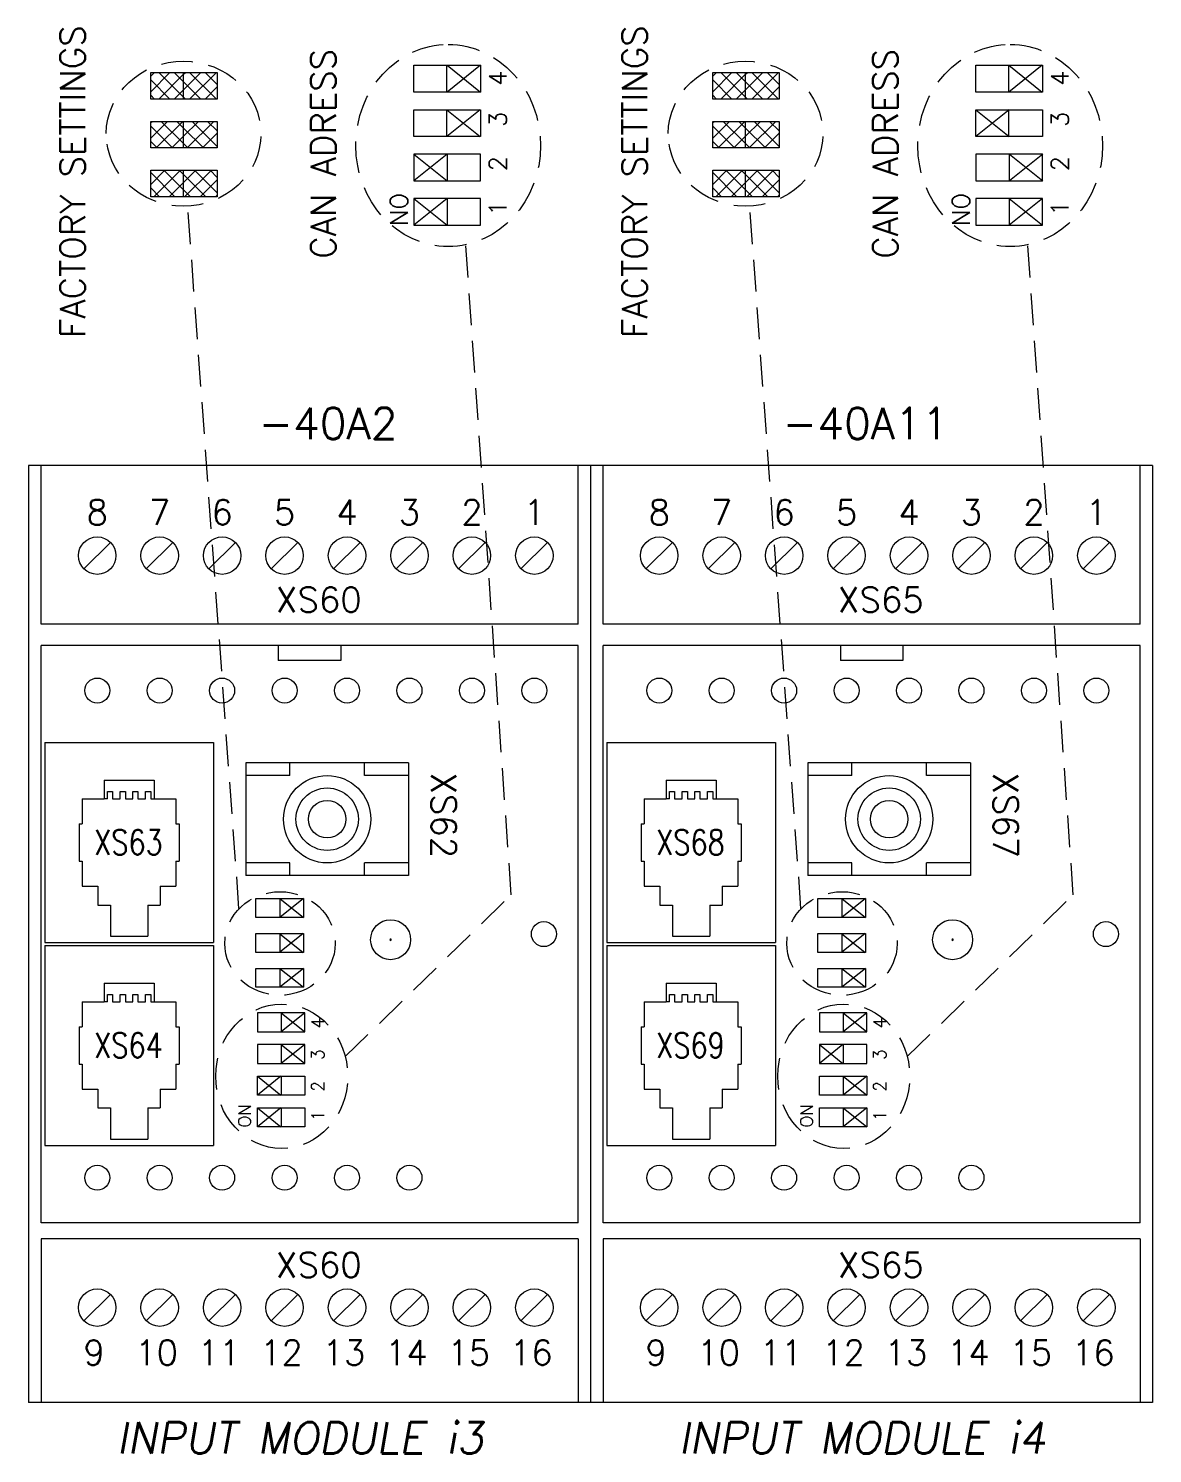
# Model space of a CAD drawing. Extents: x -2993 to 3661, y -4147 to -1441.
# Drawn here: x 1913.2 to 2003.2, y -3446 to -3332 of the extents above; entities that cross this region are included whole.
import ezdxf
from ezdxf.enums import TextEntityAlignment as Align

# ---------------------------------------------------------------- set-up
doc = ezdxf.new("R2010")
doc.units = 0
doc.header["$LTSCALE"] = 0.1
doc.header["$MEASUREMENT"] = 0
doc.linetypes.add('DASHED', pattern=[19.05, 12.7, -6.35])
doc.layers.get('0').update_dxf_attribs({"linetype": 'CONTINUOUS'})
doc.styles.get("Standard").update_dxf_attribs({"font": 'simplex.shx'})

msp = doc.modelspace()

# ---------------------------------------------------------------- linework, layer by layer
at = {"linetype": 'Continuous', "lineweight": 13}
for p, q in [((1922.99, -3335.48), (1928.32, -3335.48)), ((1922.99, -3337.62), (1922.99, -3335.48)), ((1925.62, -3337.62), (1925.62, -3335.48)), ((1928.32, -3335.48), (1928.32, -3337.62)), ((1944.06, -3334.91), (1949.4, -3334.91)), ((1944.06, -3337.05), (1944.06, -3334.91)), ((1946.7, -3337.05), (1946.7, -3334.91)), ((1949.4, -3334.91), (1949.4, -3337.05)), ((1967.99, -3335.48), (1973.32, -3335.48)), ((1967.99, -3337.62), (1967.99, -3335.48)), ((1970.62, -3337.62), (1970.62, -3335.48)), ((1973.32, -3335.48), (1973.32, -3337.62)), ((1989.06, -3334.91), (1994.4, -3334.91)), ((1989.06, -3337.05), (1989.06, -3334.91)), ((1991.7, -3337.05), (1991.7, -3334.91)), ((1994.4, -3334.91), (1994.4, -3337.05)), ((1928.32, -3337.62), (1922.99, -3337.62)), ((1949.4, -3337.05), (1944.06, -3337.05)), ((1973.32, -3337.62), (1967.99, -3337.62)), ((1994.4, -3337.05), (1989.06, -3337.05)), ((1944.06, -3338.47), (1949.4, -3338.47)), ((1944.06, -3340.6), (1944.06, -3338.47)), ((1946.7, -3340.6), (1946.7, -3338.47)), ((1949.4, -3338.47), (1949.4, -3340.6)), ((1989.06, -3338.47), (1994.4, -3338.47)), ((1989.06, -3340.6), (1989.06, -3338.47)), ((1991.7, -3340.6), (1991.7, -3338.47)), ((1994.4, -3338.47), (1994.4, -3340.6)), ((1922.99, -3339.4), (1928.32, -3339.4)), ((1922.99, -3341.53), (1922.99, -3339.4)), ((1925.62, -3341.53), (1925.62, -3339.4)), ((1928.32, -3339.4), (1928.32, -3341.53)), ((1967.99, -3339.4), (1973.32, -3339.4)), ((1967.99, -3341.53), (1967.99, -3339.4)), ((1970.62, -3341.53), (1970.62, -3339.4)), ((1973.32, -3339.4), (1973.32, -3341.53)), ((1949.4, -3340.6), (1944.06, -3340.6)), ((1994.4, -3340.6), (1989.06, -3340.6)), ((1928.32, -3341.53), (1922.99, -3341.53)), ((1949.4, -3342.02), (1944.06, -3342.02)), ((1944.06, -3342.02), (1944.06, -3344.16)), ((1946.76, -3344.16), (1946.76, -3342.02)), ((1949.4, -3344.16), (1949.4, -3342.02)), ((1973.32, -3341.53), (1967.99, -3341.53)), ((1994.4, -3342.02), (1989.06, -3342.02)), ((1989.06, -3342.02), (1989.06, -3344.16)), ((1991.76, -3344.16), (1991.76, -3342.02)), ((1994.4, -3344.16), (1994.4, -3342.02)), ((1922.99, -3343.31), (1928.32, -3343.31)), ((1922.99, -3345.44), (1922.99, -3343.31)), ((1925.62, -3345.44), (1925.62, -3343.31)), ((1928.32, -3343.31), (1928.32, -3345.44)), ((1967.99, -3343.31), (1973.32, -3343.31)), ((1967.99, -3345.44), (1967.99, -3343.31)), ((1970.62, -3345.44), (1970.62, -3343.31)), ((1973.32, -3343.31), (1973.32, -3345.44)), ((1944.06, -3344.16), (1949.4, -3344.16)), ((1989.06, -3344.16), (1994.4, -3344.16)), ((1928.32, -3345.44), (1922.99, -3345.44)), ((1949.4, -3345.58), (1944.06, -3345.58)), ((1944.06, -3345.58), (1944.06, -3347.71)), ((1946.76, -3347.71), (1946.76, -3345.58)), ((1949.4, -3347.71), (1949.4, -3345.58)), ((1973.32, -3345.44), (1967.99, -3345.44)), ((1994.4, -3345.58), (1989.06, -3345.58)), ((1989.06, -3345.58), (1989.06, -3347.71)), ((1991.76, -3347.71), (1991.76, -3345.58)), ((1994.4, -3347.71), (1994.4, -3345.58)), ((1944.06, -3347.71), (1949.4, -3347.71)), ((1989.06, -3347.71), (1994.4, -3347.71)), ((1919.53, -3393.05), (1919.94, -3393.05)), ((1919.53, -3393.63), (1919.53, -3393.05)), ((1919.94, -3393.05), (1919.94, -3393.63)), ((1919.94, -3393.63), (1920.55, -3393.63)), ((1920.55, -3393.05), (1920.96, -3393.05)), ((1920.55, -3393.63), (1920.55, -3393.05)), ((1920.96, -3393.05), (1920.96, -3393.63)), ((1920.96, -3393.63), (1921.57, -3393.63)), ((1921.57, -3393.63), (1921.57, -3393.05)), ((1921.57, -3393.05), (1921.97, -3393.05)), ((1921.97, -3393.05), (1921.97, -3393.63)), ((1921.97, -3393.63), (1922.58, -3393.63)), ((1922.58, -3393.05), (1922.99, -3393.05)), ((1922.58, -3393.63), (1922.58, -3393.05)), ((1922.99, -3393.05), (1922.99, -3393.63)), ((1964.53, -3393.05), (1964.94, -3393.05)), ((1964.53, -3393.63), (1964.53, -3393.05)), ((1964.94, -3393.05), (1964.94, -3393.63)), ((1964.94, -3393.63), (1965.55, -3393.63)), ((1965.55, -3393.05), (1965.96, -3393.05)), ((1965.55, -3393.63), (1965.55, -3393.05)), ((1965.96, -3393.05), (1965.96, -3393.63)), ((1965.96, -3393.63), (1966.57, -3393.63)), ((1966.57, -3393.63), (1966.57, -3393.05)), ((1966.57, -3393.05), (1966.97, -3393.05)), ((1966.97, -3393.05), (1966.97, -3393.63)), ((1966.97, -3393.63), (1967.58, -3393.63)), ((1967.58, -3393.05), (1967.99, -3393.05)), ((1967.58, -3393.63), (1967.58, -3393.05)), ((1967.99, -3393.05), (1967.99, -3393.63)), ((1931.41, -3403.13), (1931.41, -3401.61)), ((1931.41, -3401.61), (1935.22, -3401.61)), ((1931.41, -3401.61), (1935.22, -3401.61)), ((1933.33, -3401.61), (1933.33, -3403.13)), ((1935.22, -3401.61), (1935.22, -3403.13)), ((1976.41, -3403.13), (1976.41, -3401.61)), ((1976.41, -3401.61), (1980.22, -3401.61)), ((1976.41, -3401.61), (1980.22, -3401.61)), ((1978.33, -3401.61), (1978.33, -3403.13)), ((1980.22, -3401.61), (1980.22, -3403.13)), ((1935.22, -3403.13), (1931.41, -3403.13)), ((1935.22, -3403.13), (1931.41, -3403.13)), ((1980.22, -3403.13), (1976.41, -3403.13)), ((1980.22, -3403.13), (1976.41, -3403.13)), ((1931.41, -3405.93), (1931.41, -3404.4)), ((1931.41, -3404.4), (1935.22, -3404.4)), ((1931.41, -3404.4), (1935.22, -3404.4)), ((1933.33, -3404.4), (1933.33, -3405.93)), ((1935.22, -3404.4), (1935.22, -3405.93)), ((1976.41, -3405.93), (1976.41, -3404.4)), ((1976.41, -3404.4), (1980.22, -3404.4)), ((1976.41, -3404.4), (1980.22, -3404.4)), ((1978.33, -3404.4), (1978.33, -3405.93)), ((1980.22, -3404.4), (1980.22, -3405.93)), ((1935.22, -3405.93), (1931.41, -3405.93)), ((1935.22, -3405.93), (1931.41, -3405.93)), ((1980.22, -3405.93), (1976.41, -3405.93)), ((1980.22, -3405.93), (1976.41, -3405.93)), ((1931.41, -3408.72), (1931.41, -3407.2)), ((1931.41, -3407.2), (1935.22, -3407.2)), ((1931.41, -3407.2), (1935.22, -3407.2)), ((1933.33, -3407.2), (1933.33, -3408.72)), ((1935.22, -3407.2), (1935.22, -3408.72)), ((1976.41, -3408.72), (1976.41, -3407.2)), ((1976.41, -3407.2), (1980.22, -3407.2)), ((1976.41, -3407.2), (1980.22, -3407.2)), ((1978.33, -3407.2), (1978.33, -3408.72)), ((1980.22, -3407.2), (1980.22, -3408.72)), ((1919.53, -3409.88), (1919.53, -3409.3)), ((1919.53, -3409.3), (1919.94, -3409.3)), ((1919.94, -3409.3), (1919.94, -3409.88)), ((1920.55, -3409.3), (1920.96, -3409.3)), ((1920.55, -3409.88), (1920.55, -3409.3)), ((1920.96, -3409.3), (1920.96, -3409.88)), ((1921.57, -3409.88), (1921.57, -3409.3)), ((1921.57, -3409.3), (1921.97, -3409.3)), ((1921.97, -3409.3), (1921.97, -3409.88)), ((1922.58, -3409.88), (1922.58, -3409.3)), ((1922.58, -3409.3), (1922.99, -3409.3)), ((1922.99, -3409.3), (1922.99, -3409.88)), ((1935.22, -3408.72), (1931.41, -3408.72)), ((1935.22, -3408.72), (1931.41, -3408.72)), ((1964.53, -3409.88), (1964.53, -3409.3)), ((1964.53, -3409.3), (1964.94, -3409.3)), ((1964.94, -3409.3), (1964.94, -3409.88)), ((1965.55, -3409.3), (1965.96, -3409.3)), ((1965.55, -3409.88), (1965.55, -3409.3)), ((1965.96, -3409.3), (1965.96, -3409.88)), ((1966.57, -3409.88), (1966.57, -3409.3)), ((1966.57, -3409.3), (1966.97, -3409.3)), ((1966.97, -3409.3), (1966.97, -3409.88)), ((1967.58, -3409.88), (1967.58, -3409.3)), ((1967.58, -3409.3), (1967.99, -3409.3)), ((1967.99, -3409.3), (1967.99, -3409.88)), ((1980.22, -3408.72), (1976.41, -3408.72)), ((1980.22, -3408.72), (1976.41, -3408.72)), ((1919.94, -3409.88), (1920.55, -3409.88)), ((1920.96, -3409.88), (1921.57, -3409.88)), ((1921.97, -3409.88), (1922.58, -3409.88)), ((1931.53, -3410.75), (1931.53, -3412.28)), ((1935.34, -3410.75), (1931.53, -3410.75)), ((1933.44, -3410.75), (1933.44, -3412.28)), ((1935.34, -3412.28), (1935.34, -3410.75)), ((1964.94, -3409.88), (1965.55, -3409.88)), ((1965.96, -3409.88), (1966.57, -3409.88)), ((1966.97, -3409.88), (1967.58, -3409.88)), ((1976.53, -3410.75), (1976.53, -3412.28)), ((1980.34, -3410.75), (1976.53, -3410.75)), ((1978.44, -3410.75), (1978.44, -3412.28)), ((1980.34, -3412.28), (1980.34, -3410.75)), ((1931.53, -3412.28), (1935.34, -3412.28)), ((1976.53, -3412.28), (1980.34, -3412.28)), ((1935.34, -3413.29), (1931.53, -3413.29)), ((1931.53, -3413.29), (1931.53, -3414.82)), ((1933.44, -3413.29), (1933.44, -3414.82)), ((1935.34, -3414.82), (1935.34, -3413.29)), ((1980.34, -3413.29), (1976.53, -3413.29)), ((1976.53, -3413.29), (1976.53, -3414.82)), ((1978.44, -3413.29), (1978.44, -3414.82)), ((1980.34, -3414.82), (1980.34, -3413.29)), ((1931.53, -3414.82), (1935.34, -3414.82)), ((1976.53, -3414.82), (1980.34, -3414.82)), ((1931.53, -3417.36), (1931.53, -3415.83)), ((1931.53, -3415.83), (1935.34, -3415.83)), ((1933.44, -3415.83), (1933.44, -3417.36)), ((1935.34, -3415.83), (1935.34, -3417.36)), ((1976.53, -3417.36), (1976.53, -3415.83)), ((1976.53, -3415.83), (1980.34, -3415.83)), ((1978.44, -3415.83), (1978.44, -3417.36)), ((1980.34, -3415.83), (1980.34, -3417.36)), ((1935.34, -3417.36), (1931.53, -3417.36)), ((1980.34, -3417.36), (1976.53, -3417.36)), ((1931.53, -3418.37), (1935.34, -3418.37)), ((1931.53, -3419.9), (1931.53, -3418.37)), ((1933.44, -3418.37), (1933.44, -3419.9)), ((1935.34, -3418.37), (1935.34, -3419.9)), ((1976.53, -3418.37), (1980.34, -3418.37)), ((1976.53, -3419.9), (1976.53, -3418.37)), ((1978.44, -3418.37), (1978.44, -3419.9)), ((1980.34, -3418.37), (1980.34, -3419.9)), ((1935.34, -3419.9), (1931.53, -3419.9)), ((1980.34, -3419.9), (1976.53, -3419.9))]:
    msp.add_line(p, q, dxfattribs=at)
at = {"lineweight": 13}
for p, q in [((1922.99, -3335.79), (1923.3, -3335.48)), ((1922.99, -3337.03), (1924.53, -3335.48)), ((1925.62, -3337.47), (1923.64, -3335.48)), ((1925.62, -3336.23), (1924.88, -3335.48)), ((1925.62, -3335.63), (1925.77, -3335.48)), ((1925.62, -3336.87), (1927.01, -3335.48)), ((1926.11, -3337.62), (1928.25, -3335.48)), ((1928.25, -3337.62), (1926.11, -3335.48)), ((1928.32, -3336.46), (1927.35, -3335.48)), ((1967.99, -3335.79), (1968.3, -3335.48)), ((1967.99, -3337.03), (1969.53, -3335.48)), ((1970.62, -3337.47), (1968.64, -3335.48)), ((1970.62, -3336.23), (1969.88, -3335.48)), ((1970.62, -3335.63), (1970.77, -3335.48)), ((1970.62, -3336.87), (1972.01, -3335.48)), ((1971.11, -3337.62), (1973.25, -3335.48)), ((1973.25, -3337.62), (1971.11, -3335.48)), ((1973.32, -3336.46), (1972.35, -3335.48)), ((1924.53, -3337.62), (1922.99, -3336.07)), ((1923.64, -3337.62), (1925.62, -3335.63)), ((1927.01, -3337.62), (1925.62, -3336.23)), ((1969.53, -3337.62), (1967.99, -3336.07)), ((1968.64, -3337.62), (1970.62, -3335.63)), ((1972.01, -3337.62), (1970.62, -3336.23)), ((1923.3, -3337.62), (1922.99, -3337.31)), ((1924.87, -3337.62), (1925.62, -3336.87)), ((1925.77, -3337.62), (1925.62, -3337.47)), ((1927.35, -3337.62), (1928.32, -3336.64)), ((1968.3, -3337.62), (1967.99, -3337.31)), ((1969.87, -3337.62), (1970.62, -3336.87)), ((1970.77, -3337.62), (1970.62, -3337.47)), ((1972.35, -3337.62), (1973.32, -3336.64)), ((1922.99, -3339.5), (1923.1, -3339.4)), ((1922.99, -3340.74), (1924.33, -3339.4)), ((1924.73, -3341.53), (1922.99, -3339.78)), ((1923.44, -3341.53), (1925.57, -3339.4)), ((1925.62, -3341.18), (1923.84, -3339.4)), ((1925.62, -3339.94), (1925.08, -3339.4)), ((1925.62, -3340.58), (1926.81, -3339.4)), ((1927.21, -3341.53), (1925.62, -3339.94)), ((1925.91, -3341.53), (1928.05, -3339.4)), ((1928.32, -3341.41), (1926.31, -3339.4)), ((1928.32, -3340.17), (1927.55, -3339.4)), ((1967.99, -3339.5), (1968.1, -3339.4)), ((1967.99, -3340.74), (1969.33, -3339.4)), ((1969.73, -3341.53), (1967.99, -3339.78)), ((1968.44, -3341.53), (1970.57, -3339.4)), ((1970.62, -3341.18), (1968.84, -3339.4)), ((1970.62, -3339.94), (1970.08, -3339.4)), ((1970.62, -3340.58), (1971.81, -3339.4)), ((1972.21, -3341.53), (1970.62, -3339.94)), ((1970.91, -3341.53), (1973.05, -3339.4)), ((1973.32, -3341.41), (1971.31, -3339.4)), ((1973.32, -3340.17), (1972.55, -3339.4)), ((1923.5, -3341.53), (1922.99, -3341.02)), ((1924.67, -3341.53), (1925.62, -3340.58)), ((1925.97, -3341.53), (1925.62, -3341.18)), ((1927.15, -3341.53), (1928.32, -3340.35)), ((1968.5, -3341.53), (1967.99, -3341.02)), ((1969.67, -3341.53), (1970.62, -3340.58)), ((1970.97, -3341.53), (1970.62, -3341.18)), ((1972.15, -3341.53), (1973.32, -3340.35)), ((1922.99, -3344.45), (1924.13, -3343.31)), ((1923.24, -3345.44), (1925.37, -3343.31)), ((1925.62, -3344.89), (1924.04, -3343.31)), ((1925.62, -3343.66), (1925.27, -3343.31)), ((1925.62, -3344.29), (1926.61, -3343.31)), ((1925.71, -3345.44), (1927.85, -3343.31)), ((1928.32, -3345.12), (1926.51, -3343.31)), ((1928.32, -3343.88), (1927.75, -3343.31)), ((1967.99, -3344.45), (1969.13, -3343.31)), ((1968.24, -3345.44), (1970.37, -3343.31)), ((1970.62, -3344.89), (1969.04, -3343.31)), ((1970.62, -3343.66), (1970.27, -3343.31)), ((1970.62, -3344.29), (1971.61, -3343.31)), ((1970.71, -3345.44), (1972.85, -3343.31)), ((1973.32, -3345.12), (1971.51, -3343.31)), ((1973.32, -3343.88), (1972.75, -3343.31)), ((1924.93, -3345.44), (1922.99, -3343.5)), ((1924.48, -3345.44), (1925.62, -3344.29)), ((1927.41, -3345.44), (1925.62, -3343.66)), ((1926.95, -3345.44), (1928.32, -3344.07)), ((1969.93, -3345.44), (1967.99, -3343.5)), ((1969.48, -3345.44), (1970.62, -3344.29)), ((1972.41, -3345.44), (1970.62, -3343.66)), ((1971.95, -3345.44), (1973.32, -3344.07)), ((1923.7, -3345.44), (1922.99, -3344.73)), ((1926.17, -3345.44), (1925.62, -3344.89)), ((1928.19, -3345.44), (1928.32, -3345.3)), ((1968.7, -3345.44), (1967.99, -3344.73)), ((1971.17, -3345.44), (1970.62, -3344.89)), ((1973.19, -3345.44), (1973.32, -3345.3)), ((1913.21, -3366.96), (1913.21, -3441.96)), ((1913.21, -3366.96), (1913.21, -3441.96)), ((1913.21, -3366.96), (1913.21, -3441.96)), ((1913.21, -3366.96), (1913.21, -3441.96)), ((1913.21, -3366.96), (1913.21, -3441.96)), ((1913.21, -3366.96), (1913.21, -3441.96)), ((1913.21, -3366.96), (1913.21, -3441.96)), ((1913.21, -3366.96), (1913.21, -3441.96)), ((1958.21, -3366.96), (1913.21, -3366.96)), ((1958.21, -3366.96), (1913.21, -3366.96)), ((1913.21, -3366.96), (1913.21, -3441.96)), ((1913.21, -3366.96), (1913.21, -3441.96)), ((1913.21, -3366.96), (1913.21, -3441.96)), ((1913.21, -3366.96), (1913.21, -3441.96)), ((1913.21, -3366.96), (1913.21, -3441.96)), ((1913.21, -3366.96), (1913.21, -3441.96)), ((1913.21, -3366.96), (1913.21, -3441.96)), ((1914.21, -3379.66), (1914.21, -3366.96)), ((1957.21, -3379.66), (1957.21, -3366.96)), ((1958.21, -3366.96), (1958.21, -3441.96)), ((1958.21, -3366.96), (1958.21, -3441.96)), ((1958.21, -3366.96), (1958.21, -3441.96)), ((1958.21, -3366.96), (1958.21, -3441.96)), ((1958.21, -3366.96), (1958.21, -3441.96)), ((1958.21, -3366.96), (1958.21, -3441.96)), ((1958.21, -3366.96), (1958.21, -3441.96)), ((1958.21, -3366.96), (1958.21, -3441.96)), ((2003.21, -3366.96), (1958.21, -3366.96)), ((2003.21, -3366.96), (1958.21, -3366.96)), ((1958.21, -3366.96), (1958.21, -3441.96)), ((1958.21, -3366.96), (1958.21, -3441.96)), ((1958.21, -3366.96), (1958.21, -3441.96)), ((1958.21, -3366.96), (1958.21, -3441.96)), ((1958.21, -3366.96), (1958.21, -3441.96)), ((1958.21, -3366.96), (1958.21, -3441.96)), ((1958.21, -3366.96), (1958.21, -3441.96)), ((1959.21, -3379.66), (1959.21, -3366.96)), ((2002.21, -3379.66), (2002.21, -3366.96)), ((2003.21, -3366.96), (2003.21, -3441.96)), ((1919.77, -3373.1), (1917.64, -3375.22)), ((1924.77, -3373.1), (1922.64, -3375.22)), ((1929.77, -3373.1), (1927.64, -3375.22)), ((1934.77, -3373.1), (1932.64, -3375.22)), ((1939.77, -3373.1), (1937.64, -3375.22)), ((1944.77, -3373.1), (1942.64, -3375.22)), ((1949.77, -3373.1), (1947.64, -3375.22)), ((1954.77, -3373.1), (1952.64, -3375.22)), ((1964.77, -3373.1), (1962.64, -3375.22)), ((1969.77, -3373.1), (1967.64, -3375.22)), ((1974.77, -3373.1), (1972.64, -3375.22)), ((1979.77, -3373.1), (1977.64, -3375.22)), ((1984.77, -3373.1), (1982.64, -3375.22)), ((1989.77, -3373.1), (1987.64, -3375.22)), ((1994.77, -3373.1), (1992.64, -3375.22)), ((1999.77, -3373.1), (1997.64, -3375.22)), ((1913.21, -3379.21), (1913.21, -3429.71)), ((1957.21, -3379.66), (1914.21, -3379.66)), ((1958.21, -3379.21), (1958.21, -3429.71)), ((2002.21, -3379.66), (1959.21, -3379.66)), ((1957.21, -3381.36), (1914.21, -3381.36)), ((1914.21, -3427.56), (1914.21, -3381.36)), ((1933.21, -3381.36), (1933.21, -3382.56)), ((1938.21, -3381.36), (1938.21, -3382.56)), ((1957.21, -3427.56), (1957.21, -3381.36)), ((2002.21, -3381.36), (1959.21, -3381.36)), ((1959.21, -3427.56), (1959.21, -3381.36)), ((1978.21, -3381.36), (1978.21, -3382.56)), ((1983.21, -3381.36), (1983.21, -3382.56)), ((2002.21, -3427.56), (2002.21, -3381.36)), ((1938.21, -3382.56), (1933.21, -3382.56)), ((1983.21, -3382.56), (1978.21, -3382.56)), ((1914.51, -3389.13), (1928.01, -3389.13)), ((1914.51, -3389.13), (1914.51, -3405.13)), ((1928.01, -3389.13), (1928.01, -3405.13)), ((1959.51, -3389.13), (1973.01, -3389.13)), ((1959.51, -3389.13), (1959.51, -3405.13)), ((1973.01, -3389.13), (1973.01, -3405.13)), ((1943.62, -3390.76), (1930.62, -3390.76)), ((1930.62, -3390.76), (1930.62, -3399.76)), ((1934.12, -3391.76), (1934.12, -3390.76)), ((1940.12, -3391.76), (1940.12, -3390.76)), ((1943.62, -3390.76), (1943.62, -3399.76)), ((1988.62, -3390.76), (1975.62, -3390.76)), ((1975.62, -3390.76), (1975.62, -3399.76)), ((1979.12, -3391.76), (1979.12, -3390.76)), ((1985.12, -3391.76), (1985.12, -3390.76)), ((1988.62, -3390.76), (1988.62, -3399.76)), ((1919.26, -3392.13), (1923.26, -3392.13)), ((1919.26, -3392.13), (1919.26, -3393.63)), ((1923.26, -3392.13), (1923.26, -3393.63)), ((1934.12, -3391.76), (1930.62, -3391.76)), ((1943.62, -3391.76), (1940.12, -3391.76)), ((1964.26, -3392.13), (1968.26, -3392.13)), ((1964.26, -3392.13), (1964.26, -3393.63)), ((1968.26, -3392.13), (1968.26, -3393.63)), ((1979.12, -3391.76), (1975.62, -3391.76)), ((1988.62, -3391.76), (1985.12, -3391.76)), ((1917.51, -3393.63), (1919.26, -3393.63)), ((1917.51, -3393.63), (1917.51, -3395.63)), ((1919.53, -3393.63), (1919.26, -3393.63)), ((1922.99, -3393.63), (1923.26, -3393.63)), ((1923.26, -3393.63), (1925.01, -3393.63)), ((1925.01, -3393.63), (1925.01, -3395.63)), ((1962.51, -3393.63), (1964.26, -3393.63)), ((1962.51, -3393.63), (1962.51, -3395.63)), ((1964.53, -3393.63), (1964.26, -3393.63)), ((1967.99, -3393.63), (1968.26, -3393.63)), ((1968.26, -3393.63), (1970.01, -3393.63)), ((1970.01, -3393.63), (1970.01, -3395.63)), ((1917.26, -3395.63), (1917.51, -3395.63)), ((1917.26, -3395.63), (1917.26, -3398.63)), ((1925.01, -3395.63), (1925.26, -3395.63)), ((1925.26, -3395.63), (1925.26, -3398.63)), ((1962.26, -3395.63), (1962.51, -3395.63)), ((1962.26, -3395.63), (1962.26, -3398.63)), ((1970.01, -3395.63), (1970.26, -3395.63)), ((1970.26, -3395.63), (1970.26, -3398.63)), ((1917.26, -3398.63), (1917.51, -3398.63)), ((1917.51, -3398.63), (1917.51, -3400.63)), ((1925.01, -3398.63), (1925.26, -3398.63)), ((1925.01, -3398.63), (1925.01, -3400.63)), ((1934.12, -3398.76), (1930.62, -3398.76)), ((1934.12, -3399.76), (1934.12, -3398.76)), ((1943.62, -3398.76), (1940.12, -3398.76)), ((1940.12, -3399.76), (1940.12, -3398.76)), ((1962.26, -3398.63), (1962.51, -3398.63)), ((1962.51, -3398.63), (1962.51, -3400.63)), ((1970.01, -3398.63), (1970.26, -3398.63)), ((1970.01, -3398.63), (1970.01, -3400.63)), ((1979.12, -3398.76), (1975.62, -3398.76)), ((1979.12, -3399.76), (1979.12, -3398.76)), ((1988.62, -3398.76), (1985.12, -3398.76)), ((1985.12, -3399.76), (1985.12, -3398.76)), ((1943.62, -3399.76), (1930.62, -3399.76)), ((1988.62, -3399.76), (1975.62, -3399.76)), ((1917.51, -3400.63), (1918.76, -3400.63)), ((1918.76, -3400.63), (1918.76, -3402.13)), ((1923.76, -3400.63), (1923.76, -3402.13)), ((1923.76, -3400.63), (1925.01, -3400.63)), ((1962.51, -3400.63), (1963.76, -3400.63)), ((1963.76, -3400.63), (1963.76, -3402.13)), ((1968.76, -3400.63), (1968.76, -3402.13)), ((1968.76, -3400.63), (1970.01, -3400.63)), ((1918.76, -3402.13), (1919.76, -3402.13)), ((1919.76, -3402.13), (1919.76, -3404.63)), ((1922.76, -3402.13), (1922.76, -3404.63)), ((1922.76, -3402.13), (1923.76, -3402.13)), ((1963.76, -3402.13), (1964.76, -3402.13)), ((1964.76, -3402.13), (1964.76, -3404.63)), ((1967.76, -3402.13), (1967.76, -3404.63)), ((1967.76, -3402.13), (1968.76, -3402.13)), ((1919.76, -3404.63), (1922.76, -3404.63)), ((1964.76, -3404.63), (1967.76, -3404.63)), ((1914.51, -3405.13), (1928.01, -3405.13)), ((1914.51, -3405.38), (1914.51, -3421.38)), ((1914.51, -3405.38), (1928.01, -3405.38)), ((1928.01, -3405.38), (1928.01, -3421.38)), ((1959.51, -3405.13), (1973.01, -3405.13)), ((1959.51, -3405.38), (1959.51, -3421.38)), ((1959.51, -3405.38), (1973.01, -3405.38)), ((1973.01, -3405.38), (1973.01, -3421.38)), ((1919.26, -3408.38), (1923.26, -3408.38)), ((1919.26, -3408.38), (1919.26, -3409.88)), ((1923.26, -3408.38), (1923.26, -3409.88)), ((1964.26, -3408.38), (1968.26, -3408.38)), ((1964.26, -3408.38), (1964.26, -3409.88)), ((1968.26, -3408.38), (1968.26, -3409.88)), ((1917.51, -3409.88), (1917.51, -3411.88)), ((1917.51, -3409.88), (1919.26, -3409.88)), ((1919.53, -3409.88), (1919.26, -3409.88)), ((1922.99, -3409.88), (1923.26, -3409.88)), ((1923.26, -3409.88), (1925.01, -3409.88)), ((1925.01, -3409.88), (1925.01, -3411.88)), ((1962.51, -3409.88), (1962.51, -3411.88)), ((1962.51, -3409.88), (1964.26, -3409.88)), ((1964.53, -3409.88), (1964.26, -3409.88)), ((1967.99, -3409.88), (1968.26, -3409.88)), ((1968.26, -3409.88), (1970.01, -3409.88)), ((1970.01, -3409.88), (1970.01, -3411.88)), ((1917.26, -3411.88), (1917.26, -3414.88)), ((1917.26, -3411.88), (1917.51, -3411.88)), ((1925.01, -3411.88), (1925.26, -3411.88)), ((1925.26, -3411.88), (1925.26, -3414.88)), ((1962.26, -3411.88), (1962.26, -3414.88)), ((1962.26, -3411.88), (1962.51, -3411.88)), ((1970.01, -3411.88), (1970.26, -3411.88)), ((1970.26, -3411.88), (1970.26, -3414.88)), ((1917.26, -3414.88), (1917.51, -3414.88)), ((1917.51, -3414.88), (1917.51, -3416.88)), ((1925.01, -3414.88), (1925.01, -3416.88)), ((1925.01, -3414.88), (1925.26, -3414.88)), ((1962.26, -3414.88), (1962.51, -3414.88)), ((1962.51, -3414.88), (1962.51, -3416.88)), ((1970.01, -3414.88), (1970.01, -3416.88)), ((1970.01, -3414.88), (1970.26, -3414.88)), ((1917.51, -3416.88), (1918.76, -3416.88)), ((1918.76, -3416.88), (1918.76, -3418.38)), ((1923.76, -3416.88), (1923.76, -3418.38)), ((1923.76, -3416.88), (1925.01, -3416.88)), ((1962.51, -3416.88), (1963.76, -3416.88)), ((1963.76, -3416.88), (1963.76, -3418.38)), ((1968.76, -3416.88), (1968.76, -3418.38)), ((1968.76, -3416.88), (1970.01, -3416.88)), ((1918.76, -3418.38), (1919.76, -3418.38)), ((1919.76, -3418.38), (1919.76, -3420.88)), ((1922.76, -3418.38), (1922.76, -3420.88)), ((1922.76, -3418.38), (1923.76, -3418.38)), ((1963.76, -3418.38), (1964.76, -3418.38)), ((1964.76, -3418.38), (1964.76, -3420.88)), ((1967.76, -3418.38), (1967.76, -3420.88)), ((1967.76, -3418.38), (1968.76, -3418.38)), ((1919.76, -3420.88), (1922.76, -3420.88)), ((1964.76, -3420.88), (1967.76, -3420.88)), ((1914.51, -3421.38), (1928.01, -3421.38)), ((1959.51, -3421.38), (1973.01, -3421.38)), ((1957.21, -3427.56), (1914.21, -3427.56)), ((2002.21, -3427.56), (1959.21, -3427.56)), ((1957.21, -3428.86), (1914.21, -3428.86)), ((1914.21, -3428.86), (1914.21, -3441.96)), ((1957.21, -3428.86), (1957.21, -3441.96)), ((2002.21, -3428.86), (1959.21, -3428.86)), ((1959.21, -3428.86), (1959.21, -3441.96)), ((2002.21, -3428.86), (2002.21, -3441.96)), ((1919.77, -3433.3), (1917.64, -3435.42)), ((1924.77, -3433.3), (1922.64, -3435.42)), ((1929.77, -3433.3), (1927.64, -3435.42)), ((1934.77, -3433.3), (1932.64, -3435.42)), ((1939.77, -3433.3), (1937.64, -3435.42)), ((1944.77, -3433.3), (1942.64, -3435.42)), ((1949.77, -3433.3), (1947.64, -3435.42)), ((1954.77, -3433.3), (1952.64, -3435.42)), ((1964.77, -3433.3), (1962.64, -3435.42)), ((1969.77, -3433.3), (1967.64, -3435.42)), ((1974.77, -3433.3), (1972.64, -3435.42)), ((1979.77, -3433.3), (1977.64, -3435.42)), ((1984.77, -3433.3), (1982.64, -3435.42)), ((1989.77, -3433.3), (1987.64, -3435.42)), ((1994.77, -3433.3), (1992.64, -3435.42)), ((1999.77, -3433.3), (1997.64, -3435.42)), ((1958.21, -3441.96), (1913.21, -3441.96)), ((1958.21, -3441.96), (1957.21, -3441.96)), ((2003.21, -3441.96), (1958.21, -3441.96)), ((2003.21, -3441.96), (2002.21, -3441.96))]:
    msp.add_line(p, q, dxfattribs=at)
at = {"color": 7, "lineweight": 13}
for p, q in [((1949.4, -3334.91), (1946.73, -3337.05)), ((1946.73, -3334.91), (1949.4, -3337.05)), ((1994.36, -3334.91), (1991.7, -3337.05)), ((1991.7, -3334.91), (1994.36, -3337.05)), ((1949.36, -3338.47), (1946.7, -3340.6)), ((1946.7, -3338.47), (1949.36, -3340.6)), ((1991.73, -3338.47), (1989.06, -3340.6)), ((1989.06, -3338.47), (1991.73, -3340.6)), ((1946.73, -3342.02), (1944.06, -3344.16)), ((1944.06, -3342.02), (1946.73, -3344.16)), ((1994.43, -3342.02), (1991.76, -3344.16)), ((1991.76, -3342.02), (1994.43, -3344.16)), ((1946.73, -3345.58), (1944.06, -3347.71)), ((1944.06, -3345.58), (1946.73, -3347.71)), ((1994.4, -3345.58), (1991.73, -3347.71)), ((1991.73, -3345.58), (1994.4, -3347.71)), ((1933.33, -3401.61), (1935.22, -3403.13)), ((1935.22, -3401.61), (1933.33, -3403.13)), ((1978.33, -3401.61), (1980.22, -3403.13)), ((1980.22, -3401.61), (1978.33, -3403.13)), ((1933.31, -3404.4), (1935.19, -3405.93)), ((1935.19, -3404.4), (1933.31, -3405.93)), ((1978.31, -3404.4), (1980.19, -3405.93)), ((1980.19, -3404.4), (1978.31, -3405.93)), ((1933.33, -3407.2), (1935.22, -3408.72)), ((1935.22, -3407.2), (1933.33, -3408.72)), ((1978.33, -3407.2), (1980.22, -3408.72)), ((1980.22, -3407.2), (1978.33, -3408.72)), ((1933.44, -3410.75), (1935.32, -3412.28)), ((1935.32, -3410.75), (1933.44, -3412.28)), ((1978.44, -3410.75), (1980.32, -3412.28)), ((1980.32, -3410.75), (1978.44, -3412.28)), ((1933.44, -3413.29), (1935.32, -3414.82)), ((1935.32, -3413.29), (1933.44, -3414.82)), ((1976.53, -3413.29), (1978.41, -3414.82)), ((1978.41, -3413.29), (1976.53, -3414.82)), ((1931.53, -3415.83), (1933.41, -3417.36)), ((1933.41, -3415.83), (1931.53, -3417.36)), ((1978.44, -3415.83), (1980.32, -3417.36)), ((1980.32, -3415.83), (1978.44, -3417.36)), ((1931.53, -3418.37), (1933.41, -3419.9)), ((1933.41, -3418.37), (1931.53, -3419.9)), ((1978.44, -3418.37), (1980.32, -3419.9)), ((1980.32, -3418.37), (1978.44, -3419.9))]:
    msp.add_line(p, q, dxfattribs=at)
at = {"linetype": 'DASHED', "lineweight": 13, "ltscale": 2}
for p, q in [((1930.06, -3402.42), (1925.96, -3346.2)), ((1975.06, -3402.42), (1970.96, -3346.2)), ((1951.86, -3401.31), (1948.22, -3349.27)), ((1996.86, -3401.31), (1993.22, -3349.27)), ((1938.57, -3414.27), (1951.86, -3401.31)), ((1983.57, -3414.27), (1996.86, -3401.31))]:
    msp.add_line(p, q, dxfattribs=at)
at = {"lineweight": 13}
for centre, radius in [((1918.71, -3374.16), 1.5), ((1923.71, -3374.16), 1.5), ((1928.71, -3374.16), 1.5), ((1933.71, -3374.16), 1.5), ((1938.71, -3374.16), 1.5), ((1943.71, -3374.16), 1.5), ((1948.71, -3374.16), 1.5), ((1953.71, -3374.16), 1.5), ((1963.71, -3374.16), 1.5), ((1968.71, -3374.16), 1.5), ((1973.71, -3374.16), 1.5), ((1978.71, -3374.16), 1.5), ((1983.71, -3374.16), 1.5), ((1988.71, -3374.16), 1.5), ((1993.71, -3374.16), 1.5), ((1998.71, -3374.16), 1.5), ((1918.71, -3384.96), 1), ((1923.71, -3384.96), 1), ((1928.71, -3384.96), 1), ((1933.71, -3384.96), 1), ((1938.71, -3384.96), 1), ((1943.71, -3384.96), 1), ((1948.71, -3384.96), 1), ((1953.71, -3384.96), 1), ((1963.71, -3384.96), 1), ((1968.71, -3384.96), 1), ((1973.71, -3384.96), 1), ((1978.71, -3384.96), 1), ((1983.71, -3384.96), 1), ((1988.71, -3384.96), 1), ((1993.71, -3384.96), 1), ((1998.71, -3384.96), 1), ((1937.12, -3395.26), 2.5), ((1982.12, -3395.26), 2.5), ((1942.2, -3404.91), 1.6), ((1954.47, -3404.46), 1), ((1987.2, -3404.91), 1.6), ((1999.47, -3404.46), 1), ((1918.71, -3423.96), 1), ((1923.71, -3423.96), 1), ((1928.71, -3423.96), 1), ((1933.71, -3423.96), 1), ((1938.71, -3423.96), 1), ((1943.71, -3423.96), 1), ((1963.71, -3423.96), 1), ((1968.71, -3423.96), 1), ((1973.71, -3423.96), 1), ((1978.71, -3423.96), 1), ((1983.71, -3423.96), 1), ((1988.71, -3423.96), 1), ((1918.71, -3434.36), 1.5), ((1923.71, -3434.36), 1.5), ((1928.71, -3434.36), 1.5), ((1933.71, -3434.36), 1.5), ((1938.71, -3434.36), 1.5), ((1943.71, -3434.36), 1.5), ((1948.71, -3434.36), 1.5), ((1953.71, -3434.36), 1.5), ((1963.71, -3434.36), 1.5), ((1968.71, -3434.36), 1.5), ((1973.71, -3434.36), 1.5), ((1978.71, -3434.36), 1.5), ((1983.71, -3434.36), 1.5), ((1988.71, -3434.36), 1.5), ((1993.71, -3434.36), 1.5), ((1998.71, -3434.36), 1.5)]:
    msp.add_circle(centre, radius, dxfattribs=at)
at = {"linetype": 'Continuous', "lineweight": 13}
for centre, radius in [((1937.12, -3395.26), 3.5), ((1982.12, -3395.26), 3.5), ((1937.12, -3395.26), 1.5), ((1982.12, -3395.26), 1.5)]:
    msp.add_circle(centre, radius, dxfattribs=at)
at = {"lineweight": 13}
for centre, start, end in [((1942.2, -3404.91), 0, 180), ((1942.2, -3404.91), 180, 0), ((1987.2, -3404.91), 0, 180), ((1987.2, -3404.91), 180, 0)]:
    msp.add_arc(centre, 0.05, start, end, dxfattribs=at)
at = {"linetype": 'DASHED', "lineweight": 13, "ltscale": 2}
for centre, major_axis, ratio in [((1946.81, -3341.33), (0, 8.09), 0.914373), ((1991.81, -3341.33), (0, 8.09), 0.914373), ((1925.62, -3340.39), (-6.19, 0.01), 0.938062), ((1970.62, -3340.39), (-6.19, 0.01), 0.938062), ((1933.34, -3405.21), (4.42, -0.01), 0.938062), ((1978.34, -3405.21), (4.42, -0.01), 0.938062), ((1933.48, -3415.84), (0, -5.78), 0.914373), ((1978.48, -3415.84), (0, -5.78), 0.914373)]:
    msp.add_ellipse(centre, major_axis=major_axis, ratio=ratio, dxfattribs=at)

# ---------------------------------------------------------------- texts
at = {"lineweight": 13, "text_generation_flag": 6}
for s, p in [('FACTORY SETTINGS', (1917.73, -3356.74)), ('FACTORY SETTINGS', (1962.73, -3356.74)), ('CAN ADRESS', (1937.81, -3350.4)), ('CAN ADRESS', (1982.81, -3350.4))]:
    msp.add_text(s, height=2, rotation=270, dxfattribs=at).set_placement(p)
at = {"linetype": 'Continuous', "lineweight": 13, "text_generation_flag": 6}
for s, p in [('4', (1951.48, -3336.55)), ('4', (1996.48, -3336.55)), ('3', (1951.48, -3339.83)), ('3', (1996.48, -3339.83)), ('2', (1951.48, -3343.39)), ('2', (1996.48, -3343.39)), ('1', (1951.48, -3346.95)), ('1', (1996.48, -3346.95))]:
    msp.add_text(s, height=1.4, rotation=270, dxfattribs=at).set_placement(p)
at = {"linetype": 'Continuous', "lineweight": 13}
for s, height, rotation, p in [('ON', 1.4, 270, (1942.17, -3345.14)), ('ON', 1.4, 270, (1987.17, -3345.14)), ('4', 1, 90, (1936.87, -3412)), ('4', 1, 90, (1981.87, -3412)), ('3', 1, 90, (1936.87, -3414.54)), ('3', 1, 90, (1981.87, -3414.54)), ('2', 1, 90, (1936.87, -3417.08)), ('2', 1, 90, (1981.87, -3417.08)), ('ON', 1, 90, (1931.01, -3419.94)), ('ON', 1, 90, (1976.01, -3419.94)), ('1', 1, 90, (1936.87, -3419.43)), ('1', 1, 90, (1981.87, -3419.43))]:
    msp.add_text(s, height=height, rotation=rotation, dxfattribs=at).set_placement(p)
at = {"lineweight": 13}
for s, p in [('-40A2', (1937.18, -3364.83)), ('-40A11', (1980.22, -3364.83))]:
    msp.add_text(s, height=2.5, dxfattribs=at).set_placement(p, align=Align.CENTER)
at = {"lineweight": 13, "text_generation_flag": 6}
for s, p in [('8', (1918.71, -3371.69)), ('7', (1923.71, -3371.69)), ('6', (1928.71, -3371.69)), ('5', (1933.71, -3371.69)), ('4', (1938.71, -3371.69)), ('3', (1943.71, -3371.69)), ('2', (1948.71, -3371.69)), ('1', (1953.71, -3371.69)), ('8', (1963.71, -3371.69)), ('7', (1968.71, -3371.69)), ('6', (1973.71, -3371.69)), ('5', (1978.71, -3371.69)), ('4', (1983.71, -3371.69)), ('3', (1988.71, -3371.69)), ('2', (1993.71, -3371.69)), ('1', (1998.71, -3371.69)), ('XS60', (1936.46, -3378.69)), ('XS65', (1981.46, -3378.69)), ('XS60', (1936.46, -3431.94)), ('XS65', (1981.46, -3431.94)), ('9', (1918.46, -3438.96)), ('10', (1923.46, -3438.96)), ('11', (1928.46, -3438.96)), ('12', (1933.46, -3438.96)), ('13', (1938.46, -3438.96)), ('14', (1943.46, -3438.96)), ('15', (1948.46, -3438.96)), ('16', (1953.46, -3438.96)), ('9', (1963.46, -3438.96)), ('10', (1968.46, -3438.96)), ('11', (1973.46, -3438.96)), ('12', (1978.46, -3438.96)), ('13', (1983.46, -3438.96)), ('14', (1988.46, -3438.96)), ('15', (1993.46, -3438.96)), ('16', (1998.46, -3438.96))]:
    msp.add_text(s, height=2, rotation=180, dxfattribs=at).set_placement(p, align=Align.CENTER)
at = {"lineweight": 13}
for s, p in [('XS62', (1946.46, -3394.95)), ('XS67', (1991.46, -3394.95))]:
    msp.add_text(s, height=2, rotation=270, dxfattribs=at).set_placement(p, align=Align.MIDDLE_CENTER)
at = {"lineweight": 13, "text_generation_flag": 6, "width": 0.8}
for s, p in [('XS63', (1921.21, -3397.11)), ('XS68', (1966.21, -3397.11)), ('XS64', (1921.21, -3413.36)), ('XS69', (1966.21, -3413.36))]:
    msp.add_text(s, height=2, rotation=180, dxfattribs=at).set_placement(p, align=Align.MIDDLE_CENTER)
at = {"lineweight": 13, "oblique": 10, "text_generation_flag": 6}
for s, p in [('INPUT MODULE i3', (1934.96, -3446.04)), ('INPUT MODULE i4', (1979.96, -3446.04))]:
    msp.add_text(s, height=2.5, rotation=180, dxfattribs=at).set_placement(p, align=Align.CENTER)

doc.saveas('drawing.dxf')
